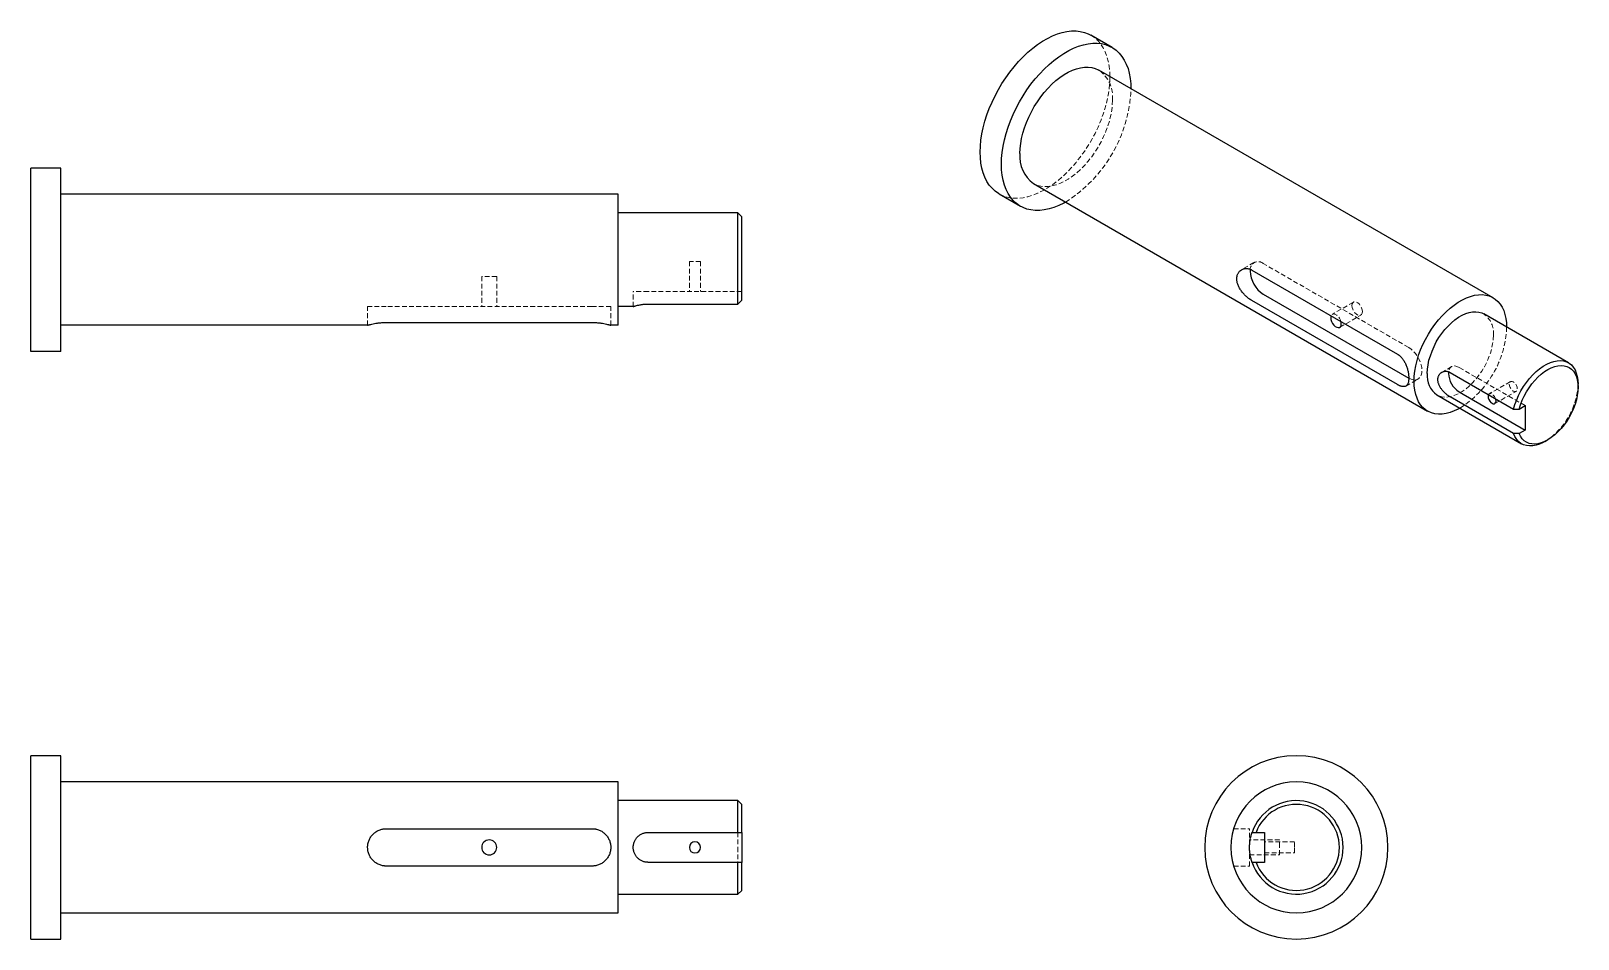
# Model space of a CAD drawing. Header units: millimetres. Extents: x 209 to 623, y 172 to 415.
import ezdxf

# ---------------------------------------------------------------- set-up
doc = ezdxf.new("R2010")
doc.units = ezdxf.units.MM
doc.linetypes.add('HIDDEN', pattern=[1.905, 1.27, -0.635])

msp = doc.modelspace()

# ---------------------------------------------------------------- linework, layer by layer
at = {"color": 7, "linetype": 'Continuous', "lineweight": 25}
for p, q in [((498.11, 410.11), (492.45, 413.38)), ((599.97, 343.23), (494.61, 404.05)), ((217.12, 377.88), (209.12, 377.88)), ((209.12, 328.88), (209.12, 377.88)), ((217.12, 328.88), (217.12, 377.88)), ((477.11, 373.74), (582.47, 312.92)), ((366.12, 370.88), (217.12, 370.88)), ((366.12, 335.88), (366.12, 370.88)), ((467.96, 370.94), (473.61, 367.68)), ((398.12, 365.88), (366.12, 365.88)), ((399.12, 364.88), (398.12, 365.88)), ((398.12, 341.54), (398.12, 365.88)), ((399.12, 342.6), (399.12, 364.88)), ((535.04, 350.83), (535.01, 350.32)), ((535.52, 350.62), (574.41, 328.17)), ((538.54, 344.19), (577.43, 321.74)), ((370.12, 340.88), (366.12, 340.88)), ((374.12, 341.54), (398.12, 341.54)), ((574.41, 320), (535.52, 342.45)), ((299.12, 335.88), (217.12, 335.88)), ((304.12, 336.61), (359.12, 336.61)), ((364.12, 335.88), (364.02, 335.91)), ((366.12, 335.88), (364.12, 335.88)), ((620.1, 325.83), (597.47, 338.9)), ((217.12, 328.88), (209.12, 328.88)), ((588.07, 323.44), (588.04, 322.97)), ((588.5, 323.24), (605.47, 313.44)), ((622.69, 319.29), (622.69, 320.11)), ((584.97, 317.25), (607.6, 304.18)), ((605.47, 306.91), (588.5, 316.71)), ((590.87, 318.07), (608.54, 307.86)), ((606.93, 313.47), (608.54, 314.4)), ((608.54, 314.4), (608.54, 307.86)), ((608.54, 307.86), (606.93, 306.93)), ((613.85, 304.8), (614.56, 305.21)), ((217.12, 220.83), (209.12, 220.83)), ((209.12, 196.33), (209.12, 220.83)), ((217.12, 196.33), (217.12, 220.83)), ((366.12, 213.83), (217.12, 213.83)), ((366.12, 196.33), (366.12, 213.83)), ((398.12, 208.83), (366.12, 208.83)), ((399.12, 207.83), (398.12, 208.83)), ((398.12, 200.33), (398.12, 208.83)), ((399.12, 200.33), (399.12, 207.83)), ((304.12, 201.33), (359.12, 201.33)), ((374.12, 200.33), (398.12, 200.33)), ((399.12, 200.33), (399.12, 192.33)), ((536.6, 200.33), (538.88, 200.33)), ((538.88, 200.33), (538.88, 192.33)), ((209.12, 171.83), (209.12, 196.33)), ((217.12, 171.83), (217.12, 196.33)), ((366.12, 178.83), (366.12, 196.33)), ((359.12, 191.33), (304.12, 191.33)), ((398.12, 192.33), (374.12, 192.33)), ((398.12, 183.83), (398.12, 192.33)), ((399.12, 184.83), (399.12, 192.33)), ((538.88, 192.33), (536.6, 192.33)), ((366.12, 183.83), (398.12, 183.83)), ((398.12, 183.83), (399.12, 184.83)), ((217.12, 178.83), (366.12, 178.83)), ((209.12, 171.83), (217.12, 171.83))]:
    msp.add_line(p, q, dxfattribs=at)
at = {"color": 7, "linetype": 'HIDDEN', "lineweight": 18}
for p, q in [((503.18, 399.1), (503.19, 398.89)), ((385.12, 352.88), (385.12, 344.88)), ((388.12, 352.88), (385.12, 352.88)), ((388.12, 352.88), (388.12, 344.88)), ((536.04, 352.61), (532.76, 350.71)), ((577.43, 329.91), (538.54, 352.36)), ((333.62, 348.88), (329.62, 348.88)), ((329.62, 348.88), (329.62, 340.88)), ((333.62, 348.88), (333.62, 340.88)), ((374.12, 344.88), (370.12, 344.88)), ((370.12, 340.88), (370.12, 344.88)), ((399.12, 344.88), (374.12, 344.88)), ((304.12, 340.88), (299.12, 340.88)), ((299.12, 335.88), (299.12, 340.88)), ((359.12, 340.88), (304.12, 340.88)), ((364.12, 340.88), (359.12, 340.88)), ((364.12, 335.88), (364.12, 340.88)), ((562.64, 342.05), (556.99, 338.78)), ((558.99, 335.32), (564.64, 338.59)), ((603.59, 335.36), (603.59, 335.21)), ((588.87, 324.8), (586.27, 323.3)), ((608.54, 314.4), (590.87, 324.6)), ((576.65, 319.6), (579.93, 321.5)), ((604.61, 320.8), (598.96, 317.53)), ((600.46, 314.93), (606.11, 318.2)), ((398.12, 200.33), (398.12, 196.33)), ((530.61, 201.33), (534.88, 201.33)), ((534.88, 191.33), (534.88, 201.33)), ((398.12, 196.33), (398.12, 192.33)), ((542.88, 198.33), (534.88, 198.33)), ((546.88, 197.83), (538.88, 197.83)), ((538.88, 194.83), (546.88, 194.83)), ((542.88, 196.33), (542.88, 198.33)), ((542.88, 194.33), (542.88, 196.33)), ((546.88, 196.33), (546.88, 197.83)), ((546.88, 194.83), (546.88, 196.33)), ((530.61, 191.33), (534.88, 191.33)), ((534.88, 194.33), (542.88, 194.33))]:
    msp.add_line(p, q, dxfattribs=at)
at = {"color": 7, "linetype": 'Continuous', "lineweight": 25, "flags": 128}
for points in [[(462.88, 382.16), (462.93, 383.72), (463.08, 385.33), (463.34, 386.98), (463.69, 388.66), (464.14, 390.36), (464.68, 392.07), (465.31, 393.79), (466.03, 395.49), (466.84, 397.17), (467.72, 398.83), (468.68, 400.44), (469.7, 402.01), (470.79, 403.51), (471.93, 404.96), (473.12, 406.32), (474.35, 407.61), (475.61, 408.8), (476.91, 409.89), (478.22, 410.89), (479.54, 411.77), (480.87, 412.53), (482.19, 413.18), (483.5, 413.7), (484.8, 414.1), (486.06, 414.37), (487.29, 414.51), (488.48, 414.51), (489.62, 414.39), (490.71, 414.13), (491.73, 413.75), (492.45, 413.38)], [(468.54, 378.89), (468.59, 380.45), (468.74, 382.06), (468.99, 383.71), (469.34, 385.39), (469.79, 387.1), (470.34, 388.81), (470.97, 390.52), (471.69, 392.22), (472.5, 393.91), (473.38, 395.56), (474.34, 397.17), (475.36, 398.74), (476.44, 400.25), (477.59, 401.69), (478.77, 403.06), (480.01, 404.34), (481.27, 405.53), (482.56, 406.63), (483.87, 407.62), (485.2, 408.5), (486.53, 409.27), (487.85, 409.91), (489.16, 410.44), (490.45, 410.83), (491.72, 411.1), (492.95, 411.24), (494.14, 411.25), (495.28, 411.12), (496.36, 410.87), (497.39, 410.48), (498.34, 409.97), (499.23, 409.34), (500.03, 408.58), (500.75, 407.71), (501.39, 406.73), (501.93, 405.65), (502.38, 404.46), (502.73, 403.19), (502.98, 401.83), (503.13, 400.4), (503.18, 399.1)], [(473.49, 381.75), (473.54, 383.06), (473.69, 384.42), (473.93, 385.81), (474.28, 387.23), (474.71, 388.66), (475.24, 390.09), (475.85, 391.51), (476.54, 392.92), (477.31, 394.29), (478.15, 395.61), (479.04, 396.88), (480, 398.09), (481, 399.23), (482.04, 400.28), (483.11, 401.24), (484.2, 402.09), (485.31, 402.85), (486.42, 403.49), (487.52, 404.01), (488.62, 404.41), (489.69, 404.69), (490.73, 404.84), (491.73, 404.86), (492.68, 404.75), (493.58, 404.52), (494.41, 404.16), (494.61, 404.05)], [(467.96, 370.94), (467.72, 371.08), (466.84, 371.72), (466.03, 372.47), (465.31, 373.34), (464.68, 374.32), (464.14, 375.41), (463.69, 376.59), (463.34, 377.86), (463.08, 379.22), (462.93, 380.66), (462.88, 382.16)], [(485.69, 368.79), (485.2, 368.52), (483.87, 367.87), (482.56, 367.35), (481.27, 366.95), (480.01, 366.69), (478.77, 366.55), (477.59, 366.54), (476.44, 366.67), (475.36, 366.92), (474.34, 367.3), (473.38, 367.82), (472.5, 368.45), (471.69, 369.2), (470.97, 370.07), (470.34, 371.05), (469.79, 372.14), (469.34, 373.32), (468.99, 374.6), (468.74, 375.96), (468.59, 377.39), (468.54, 378.89)], [(578.85, 320.93), (578.9, 322.24), (579.05, 323.59), (579.29, 324.99), (579.64, 326.4), (580.07, 327.84), (580.6, 329.27), (581.21, 330.69), (581.9, 332.09), (582.67, 333.46), (583.51, 334.79), (584.4, 336.06), (585.36, 337.27), (586.36, 338.4), (587.4, 339.45), (588.47, 340.41), (589.56, 341.27), (590.67, 342.03), (591.78, 342.67), (592.88, 343.19), (593.97, 343.59), (595.04, 343.87), (596.08, 344.02), (597.08, 344.04), (598.04, 343.93), (598.94, 343.7), (599.77, 343.34), (600.54, 342.85), (601.23, 342.25), (601.84, 341.53), (602.37, 340.71), (602.81, 339.78), (603.15, 338.76), (603.4, 337.65), (603.55, 336.47), (603.59, 335.36)], [(582.38, 322.97), (582.43, 324.1), (582.59, 325.28), (582.84, 326.49), (583.2, 327.73), (583.65, 328.96), (584.18, 330.19), (584.8, 331.39), (585.5, 332.55), (586.26, 333.66), (587.08, 334.7), (587.95, 335.66), (588.86, 336.54), (589.79, 337.32), (590.74, 337.99), (591.7, 338.54), (592.65, 338.97), (593.59, 339.27), (594.49, 339.44), (595.36, 339.48), (596.18, 339.38), (596.94, 339.15), (597.47, 338.9)], [(556.67, 338.41), (556.63, 338.3), (556.57, 337.87)], [(556.57, 337.87), (556.63, 337.38), (556.8, 336.86), (557.06, 336.35), (557.4, 335.91), (557.79, 335.55), (558.19, 335.32), (558.57, 335.23), (558.91, 335.28), (559.18, 335.48), (559.34, 335.81), (559.4, 336.24)], [(559.4, 336.24), (559.34, 336.73), (559.3, 336.89)], [(605.47, 313.44), (605.83, 314.67), (606.28, 315.91), (606.81, 317.13), (607.43, 318.33), (608.13, 319.49), (608.89, 320.6), (609.71, 321.64), (610.58, 322.61), (611.49, 323.48), (612.42, 324.26), (613.37, 324.93), (614.33, 325.48), (615.28, 325.91), (616.22, 326.21), (617.12, 326.38), (617.99, 326.42), (618.81, 326.32), (619.57, 326.09), (620.27, 325.73), (620.89, 325.25), (621.42, 324.64), (621.87, 323.92), (622.22, 323.1), (622.48, 322.19), (622.64, 321.18), (622.69, 320.11)], [(606.93, 313.47), (607.29, 314.63), (607.75, 315.8), (608.28, 316.95), (608.9, 318.08), (609.58, 319.16), (610.33, 320.18), (611.13, 321.14), (611.97, 322.01), (612.84, 322.79), (613.74, 323.47), (614.64, 324.04), (615.54, 324.49), (616.44, 324.82), (617.3, 325.02), (618.14, 325.1), (618.93, 325.04), (619.66, 324.86), (620.34, 324.54), (620.94, 324.11), (621.46, 323.55), (621.89, 322.89), (622.24, 322.12), (622.49, 321.25), (622.64, 320.31), (622.69, 319.29), (622.64, 318.22), (622.49, 317.1), (622.24, 315.95), (621.89, 314.79), (621.46, 313.62), (620.94, 312.46), (620.34, 311.33), (619.66, 310.24), (618.93, 309.21), (618.14, 308.24), (617.3, 307.35), (616.44, 306.55), (615.54, 305.85), (614.64, 305.26), (613.74, 304.78), (612.84, 304.43), (611.97, 304.2), (611.13, 304.11), (610.33, 304.14), (609.58, 304.3), (608.9, 304.59), (608.28, 305), (607.75, 305.54), (607.29, 306.18), (606.93, 306.93)], [(591.1, 313.71), (590.67, 313.48), (589.56, 312.95), (588.47, 312.55), (587.4, 312.27), (586.36, 312.12), (585.36, 312.1), (584.4, 312.21), (583.51, 312.45), (582.67, 312.81), (581.9, 313.29), (581.21, 313.89), (580.6, 314.61), (580.07, 315.44), (579.64, 316.36), (579.29, 317.38), (579.05, 318.49), (578.9, 319.68), (578.85, 320.93)], [(598.75, 317.32), (598.7, 317.19), (598.65, 316.85)], [(598.65, 316.85), (598.7, 316.44), (598.85, 316.01), (599.08, 315.6), (599.38, 315.26), (599.71, 315.01), (600.03, 314.88), (600.33, 314.88), (600.56, 315.02), (600.71, 315.27), (600.77, 315.62)], [(600.77, 315.62), (600.71, 316.03), (600.66, 316.22)], [(613.85, 304.8), (613.37, 304.54), (612.42, 304.11), (611.49, 303.81), (610.58, 303.64), (609.71, 303.6), (608.89, 303.7), (608.13, 303.92), (607.43, 304.28), (606.81, 304.77), (606.28, 305.37), (605.83, 306.09), (605.47, 306.91)]]:
    msp.add_lwpolyline(points, dxfattribs=at)
at = {"color": 7, "linetype": 'HIDDEN', "lineweight": 18, "flags": 128}
for points in [[(492.45, 413.38), (492.69, 413.24), (493.57, 412.6), (494.37, 411.85), (495.1, 410.98), (495.73, 410), (496.27, 408.91), (496.72, 407.73), (497.07, 406.46), (497.33, 405.1), (497.48, 403.66), (497.53, 402.16)], [(497.53, 402.16), (497.48, 400.6), (497.33, 398.99), (497.07, 397.34), (496.72, 395.66), (496.27, 393.96), (495.73, 392.25), (495.1, 390.53), (494.37, 388.83), (493.57, 387.15), (492.69, 385.49), (491.73, 383.88), (490.71, 382.31), (489.62, 380.8), (488.48, 379.36), (487.29, 378), (486.06, 376.71), (484.8, 375.52), (483.5, 374.42), (482.19, 373.43), (480.87, 372.55), (479.54, 371.79), (478.22, 371.14), (476.91, 370.62), (475.61, 370.22), (474.35, 369.95), (473.12, 369.81), (471.93, 369.81), (470.79, 369.93), (469.7, 370.19), (468.68, 370.57), (467.96, 370.94)], [(498.24, 396.04), (498.19, 394.73), (498.04, 393.37), (497.79, 391.98), (497.45, 390.56), (497.01, 389.13), (496.48, 387.7), (495.87, 386.27), (495.18, 384.87), (494.41, 383.5), (493.58, 382.18), (492.68, 380.9), (491.73, 379.7), (490.73, 378.56), (489.69, 377.51), (488.62, 376.55), (487.52, 375.69), (486.42, 374.94), (485.31, 374.3), (484.2, 373.77), (483.11, 373.37), (482.04, 373.1), (481, 372.95), (480, 372.93), (479.04, 373.03), (478.15, 373.27), (477.31, 373.63), (477.11, 373.74)], [(565.06, 339.5), (565, 339.99), (564.83, 340.51), (564.57, 341.02), (564.23, 341.46), (563.84, 341.82), (563.44, 342.05), (563.06, 342.14), (562.72, 342.09), (562.45, 341.89), (562.29, 341.56), (562.23, 341.13)], [(562.23, 341.13), (562.29, 340.64), (562.45, 340.12), (562.72, 339.62), (563.06, 339.17), (563.44, 338.82), (563.84, 338.58), (564.23, 338.49), (564.57, 338.55), (564.83, 338.75), (565, 339.07), (565.06, 339.5)], [(559.3, 336.89), (559.18, 337.25), (558.91, 337.75), (558.57, 338.2), (558.19, 338.55), (557.79, 338.78), (557.4, 338.88), (557.06, 338.82), (556.8, 338.62), (556.67, 338.41)], [(600.06, 333.17), (600.01, 332.04), (599.85, 330.86), (599.6, 329.65), (599.24, 328.42), (598.79, 327.18), (598.26, 325.96), (597.64, 324.76), (596.94, 323.6), (596.18, 322.49), (595.36, 321.44), (594.49, 320.48), (593.59, 319.6), (592.65, 318.82), (591.7, 318.16), (590.74, 317.6), (589.79, 317.17), (588.86, 316.87), (587.95, 316.7), (587.08, 316.66), (586.26, 316.76), (585.5, 316.99), (584.97, 317.25)], [(577.43, 321.74), (578.05, 321.45), (578.64, 321.29), (579.2, 321.27), (579.7, 321.39), (580.14, 321.64), (580.49, 322.02), (580.75, 322.51), (580.91, 323.11), (580.97, 323.79), (580.91, 324.53), (580.75, 325.3), (580.49, 326.1), (580.14, 326.89), (579.7, 327.64), (579.2, 328.34), (578.64, 328.96), (578.05, 329.49), (577.43, 329.91)], [(590.87, 324.6), (590.32, 324.86), (589.78, 324.98), (589.3, 324.96), (588.87, 324.8), (588.52, 324.51), (588.25, 324.09), (588.09, 323.57), (588.07, 323.44)], [(606.42, 318.89), (606.37, 319.3), (606.22, 319.72), (605.99, 320.13), (605.69, 320.47), (605.36, 320.72), (605.03, 320.85), (604.74, 320.85), (604.5, 320.71), (604.35, 320.46), (604.3, 320.11)], [(604.3, 320.11), (604.35, 319.7), (604.5, 319.27), (604.74, 318.87), (605.03, 318.52), (605.36, 318.27), (605.69, 318.14), (605.99, 318.15), (606.22, 318.28), (606.37, 318.54), (606.42, 318.89)], [(600.66, 316.22), (600.56, 316.46), (600.33, 316.86), (600.03, 317.21), (599.71, 317.46), (599.38, 317.59), (599.08, 317.58), (598.85, 317.45), (598.75, 317.32)]]:
    msp.add_lwpolyline(points, dxfattribs=at)
at = {"color": 7, "linetype": 'HIDDEN', "lineweight": 18}
for centre, radius, start, end in [((489.44, 396.88), 8.84, 354.5014, 54.1864), ((465.73, 400.53), 37.5, 302.1643, 357.5008), ((537.17, 350.73), 2.13, 49.955, 177.0956), ((576.9, 336.35), 26.72, 302.0917, 357.5734), ((593.91, 333.84), 6.18, 353.8147, 54.8731), ((603.58, 320.93), 19.12, 302.4727, 357.5327)]:
    msp.add_arc(centre, radius, start, end, dxfattribs=at)
at = {"color": 7, "linetype": 'Continuous', "lineweight": 25}
for centre, radius, start, end in [((482.28, 380.9), 8.84, 174.5014, 234.1864), ((542.65, 350.65), 7.65, 182.4763, 237.5237), ((588.53, 322.3), 6.18, 173.8147, 234.8731), ((594.18, 323.25), 6.15, 182.6055, 237.3945), ((547.38, 196.33), 24.5, 0, 180), ((547.38, 196.33), 17.5, 0, 180), ((547.38, 196.33), 12.5, 0, 161.3371), ((547.38, 196.33), 11.5, 200.3544, 159.6456), ((331.62, 196.33), 2, 0, 180), ((331.62, 196.33), 2, 180, 0), ((386.62, 196.33), 1.5, 0, 180), ((386.62, 196.33), 1.5, 180, 0), ((547.38, 196.33), 24.5, 180, 0), ((547.38, 196.33), 17.5, 180, 0), ((547.38, 196.33), 12.5, 198.6629, 0)]:
    msp.add_arc(centre, radius, start, end, dxfattribs=at)
for points, knots in [([(531.47, 348.28), (531.47, 348.33), (531.47, 348.44), (531.48, 348.6), (531.5, 348.75), (531.53, 348.9), (531.57, 349.12), (531.66, 349.41), (531.81, 349.74), (532, 350.03), (532.29, 350.39), (532.74, 350.74), (533.28, 350.96), (533.73, 351.04), (534.08, 351.05), (534.44, 351.02), (534.77, 350.94), (535.05, 350.85), (535.29, 350.75), (535.44, 350.66), (535.52, 350.62)], [0, 0, 0, 0, 0.025078, 0.050108, 0.075128, 0.10018, 0.1253, 0.187562, 0.249977, 0.31245, 0.375056, 0.500041, 0.624479, 0.68723, 0.749716, 0.812056, 0.874148, 0.916178, 0.958062, 1, 1, 1, 1]), ([(535.52, 342.45), (535.47, 342.48), (535.38, 342.53), (535.24, 342.62), (535.1, 342.72), (534.95, 342.81), (534.74, 342.97), (534.45, 343.19), (534.09, 343.5), (533.73, 343.83), (533.28, 344.3), (532.74, 344.93), (532.29, 345.61), (532, 346.17), (531.81, 346.6), (531.66, 347.03), (531.56, 347.4), (531.51, 347.73), (531.48, 348.01), (531.47, 348.19), (531.47, 348.28)], [0, 0, 0, 0, 0.025009, 0.049972, 0.074932, 0.099929, 0.125007, 0.187551, 0.250358, 0.312595, 0.375108, 0.500327, 0.625099, 0.687656, 0.750092, 0.812774, 0.875314, 0.916932, 0.958435, 1, 1, 1, 1]), ([(370.12, 340.88), (370.12, 340.88), (370.12, 340.88), (370.14, 340.89), (370.16, 340.89), (370.21, 340.91), (370.29, 340.93), (370.42, 340.97), (370.59, 341.02), (370.86, 341.1), (371.27, 341.2), (371.78, 341.31), (372.23, 341.39), (372.58, 341.44), (372.95, 341.48), (373.33, 341.51), (373.72, 341.53), (373.99, 341.54), (374.12, 341.54)], [0, 0, 0, 0, 0.03133, 0.062604, 0.093899, 0.125292, 0.187559, 0.250019, 0.312454, 0.375058, 0.500096, 0.624504, 0.687286, 0.749731, 0.812106, 0.874166, 0.937128, 1, 1, 1, 1]), ([(299.12, 335.88), (299.12, 335.88), (299.12, 335.88), (299.14, 335.88), (299.15, 335.89), (299.18, 335.9), (299.23, 335.91), (299.33, 335.94), (299.5, 335.98), (299.71, 336.04), (300.04, 336.12), (300.56, 336.24), (301.19, 336.36), (301.75, 336.44), (302.2, 336.5), (302.66, 336.55), (303.08, 336.58), (303.46, 336.6), (303.79, 336.61), (304.01, 336.61), (304.12, 336.61)], [0, 0, 0, 0, 0.025078, 0.050108, 0.075128, 0.10018, 0.1253, 0.187562, 0.249977, 0.31245, 0.375056, 0.500041, 0.624479, 0.68723, 0.749716, 0.812056, 0.874148, 0.916178, 0.958062, 1, 1, 1, 1]), ([(359.12, 336.61), (359.19, 336.61), (359.32, 336.61), (359.51, 336.61), (359.71, 336.6), (359.91, 336.59), (360.2, 336.58), (360.58, 336.55), (361.04, 336.5), (361.49, 336.45), (362.05, 336.36), (362.68, 336.24), (363.2, 336.12), (363.54, 336.04), (363.75, 335.98), (363.91, 335.94), (364.02, 335.91), (364.08, 335.89), (364.11, 335.88), (364.12, 335.88), (364.12, 335.88)], [0, 0, 0, 0, 0.025009, 0.049972, 0.074932, 0.099929, 0.125007, 0.187551, 0.250358, 0.312595, 0.375108, 0.500327, 0.625099, 0.687656, 0.750092, 0.812774, 0.875314, 0.916932, 0.958435, 1, 1, 1, 1]), ([(574.41, 328.17), (574.46, 328.14), (574.55, 328.08), (574.69, 327.99), (574.82, 327.89), (574.95, 327.79), (575.15, 327.62), (575.4, 327.37), (575.7, 327.03), (575.97, 326.65), (576.3, 326.12), (576.67, 325.38), (576.95, 324.61), (577.13, 323.98), (577.24, 323.51), (577.33, 323.04), (577.38, 322.64), (577.41, 322.3), (577.43, 322.02), (577.43, 321.83), (577.43, 321.74)], [0, 0, 0, 0, 0.025009, 0.049972, 0.074932, 0.099929, 0.125007, 0.187551, 0.250358, 0.312595, 0.375108, 0.500327, 0.625099, 0.687656, 0.750092, 0.812774, 0.875314, 0.916932, 0.958435, 1, 1, 1, 1]), ([(585.21, 321.34), (585.21, 321.39), (585.21, 321.5), (585.23, 321.65), (585.25, 321.81), (585.29, 322.01), (585.37, 322.24), (585.49, 322.51), (585.64, 322.75), (585.89, 323.04), (586.25, 323.32), (586.69, 323.5), (587.06, 323.57), (587.34, 323.58), (587.64, 323.56), (587.93, 323.49), (588.22, 323.39), (588.41, 323.29), (588.5, 323.24)], [0, 0, 0, 0, 0.03133, 0.062604, 0.093899, 0.125292, 0.187559, 0.250019, 0.312454, 0.375058, 0.500096, 0.624504, 0.687286, 0.749731, 0.812106, 0.874166, 0.937128, 1, 1, 1, 1]), ([(577.43, 321.74), (577.43, 321.69), (577.43, 321.58), (577.42, 321.43), (577.41, 321.28), (577.4, 321.13), (577.37, 320.92), (577.33, 320.66), (577.24, 320.37), (577.13, 320.12), (576.95, 319.83), (576.67, 319.57), (576.31, 319.46), (575.97, 319.45), (575.7, 319.48), (575.4, 319.55), (575.13, 319.65), (574.87, 319.76), (574.64, 319.87), (574.49, 319.96), (574.41, 320)], [0, 0, 0, 0, 0.025078, 0.050108, 0.075128, 0.10018, 0.1253, 0.187562, 0.249977, 0.31245, 0.375056, 0.500041, 0.624479, 0.68723, 0.749716, 0.812056, 0.874148, 0.916178, 0.958062, 1, 1, 1, 1]), ([(588.5, 316.71), (588.46, 316.73), (588.36, 316.79), (588.22, 316.88), (588.08, 316.97), (587.88, 317.11), (587.64, 317.3), (587.35, 317.54), (587.06, 317.8), (586.69, 318.17), (586.25, 318.67), (585.89, 319.21), (585.64, 319.66), (585.49, 320), (585.37, 320.34), (585.28, 320.68), (585.22, 321.01), (585.21, 321.23), (585.21, 321.34)], [0, 0, 0, 0, 0.031258, 0.0624553, 0.0936763, 0.1250053, 0.187519, 0.2503688, 0.3125831, 0.3751471, 0.500361, 0.6251899, 0.6877351, 0.7501261, 0.8128361, 0.8753675, 0.9377214, 1, 1, 1, 1]), ([(299.12, 196.33), (299.12, 196.4), (299.12, 196.53), (299.14, 196.73), (299.15, 196.93), (299.18, 197.12), (299.23, 197.41), (299.33, 197.79), (299.5, 198.26), (299.71, 198.7), (300.04, 199.26), (300.56, 199.89), (301.19, 200.41), (301.75, 200.75), (302.2, 200.96), (302.66, 201.12), (303.08, 201.23), (303.46, 201.29), (303.79, 201.33), (304.01, 201.33), (304.12, 201.33)], [0, 0, 0, 0, 0.025078, 0.050108, 0.075128, 0.10018, 0.1253, 0.187562, 0.249977, 0.31245, 0.375056, 0.500041, 0.624479, 0.68723, 0.749716, 0.812056, 0.874148, 0.916178, 0.958062, 1, 1, 1, 1]), ([(359.12, 201.33), (359.19, 201.33), (359.32, 201.33), (359.51, 201.32), (359.71, 201.3), (359.91, 201.27), (360.2, 201.22), (360.58, 201.12), (361.04, 200.96), (361.49, 200.75), (362.05, 200.41), (362.68, 199.89), (363.2, 199.26), (363.54, 198.7), (363.75, 198.26), (363.91, 197.79), (364.02, 197.37), (364.08, 196.99), (364.11, 196.66), (364.12, 196.44), (364.12, 196.33)], [0, 0, 0, 0, 0.025009, 0.049972, 0.074932, 0.099929, 0.125007, 0.187551, 0.250358, 0.312595, 0.375108, 0.500327, 0.625099, 0.687656, 0.750092, 0.812774, 0.875314, 0.916932, 0.958435, 1, 1, 1, 1]), ([(370.12, 196.33), (370.12, 196.4), (370.12, 196.53), (370.14, 196.73), (370.16, 196.93), (370.21, 197.19), (370.29, 197.5), (370.42, 197.87), (370.59, 198.23), (370.86, 198.68), (371.27, 199.18), (371.78, 199.6), (372.23, 199.86), (372.58, 200.03), (372.95, 200.17), (373.33, 200.26), (373.72, 200.32), (373.99, 200.33), (374.12, 200.33)], [0, 0, 0, 0, 0.03133, 0.062604, 0.093899, 0.125292, 0.187559, 0.250019, 0.312454, 0.375058, 0.500096, 0.624504, 0.687286, 0.749731, 0.812106, 0.874166, 0.937128, 1, 1, 1, 1]), ([(534.88, 196.33), (534.88, 196.4), (534.88, 196.53), (534.89, 196.73), (534.89, 196.93), (534.91, 197.19), (534.93, 197.5), (534.97, 197.87), (535.02, 198.23), (535.1, 198.68), (535.2, 199.18), (535.31, 199.6), (535.39, 199.86), (535.44, 200.03), (535.48, 200.17), (535.51, 200.26), (535.53, 200.32), (535.54, 200.33), (535.54, 200.33)], [0, 0, 0, 0, 0.03133, 0.062604, 0.093899, 0.125292, 0.187559, 0.250019, 0.312454, 0.375058, 0.500096, 0.624504, 0.687286, 0.749731, 0.812106, 0.874166, 0.937128, 1, 1, 1, 1]), ([(304.12, 191.33), (304.05, 191.34), (303.92, 191.34), (303.73, 191.35), (303.53, 191.37), (303.34, 191.4), (303.04, 191.45), (302.66, 191.54), (302.2, 191.71), (301.75, 191.92), (301.19, 192.26), (300.56, 192.78), (300.04, 193.41), (299.71, 193.97), (299.5, 194.41), (299.33, 194.88), (299.22, 195.3), (299.16, 195.68), (299.13, 196.01), (299.12, 196.23), (299.12, 196.33)], [0, 0, 0, 0, 0.025009, 0.049972, 0.074932, 0.099929, 0.125007, 0.187551, 0.250358, 0.312595, 0.375108, 0.500327, 0.625099, 0.687656, 0.750092, 0.812774, 0.875314, 0.916932, 0.958435, 1, 1, 1, 1]), ([(364.12, 196.33), (364.12, 196.27), (364.12, 196.14), (364.11, 195.94), (364.09, 195.74), (364.06, 195.55), (364.01, 195.26), (363.91, 194.87), (363.75, 194.41), (363.53, 193.97), (363.2, 193.41), (362.68, 192.78), (362.05, 192.26), (361.49, 191.92), (361.05, 191.71), (360.58, 191.54), (360.16, 191.44), (359.78, 191.37), (359.45, 191.34), (359.23, 191.34), (359.12, 191.33)], [0, 0, 0, 0, 0.025078, 0.050108, 0.075128, 0.10018, 0.1253, 0.187562, 0.249977, 0.31245, 0.375056, 0.500041, 0.624479, 0.68723, 0.749716, 0.812056, 0.874148, 0.916178, 0.958062, 1, 1, 1, 1]), ([(374.12, 192.33), (374.05, 192.34), (373.92, 192.34), (373.73, 192.35), (373.53, 192.38), (373.27, 192.42), (372.95, 192.5), (372.58, 192.64), (372.23, 192.8), (371.78, 193.07), (371.27, 193.49), (370.86, 193.99), (370.59, 194.44), (370.42, 194.8), (370.29, 195.17), (370.19, 195.55), (370.13, 195.94), (370.12, 196.2), (370.12, 196.33)], [0, 0, 0, 0, 0.031258, 0.0624553, 0.0936763, 0.1250053, 0.187519, 0.2503688, 0.3125831, 0.3751471, 0.500361, 0.6251899, 0.6877351, 0.7501261, 0.8128361, 0.8753675, 0.9377214, 1, 1, 1, 1]), ([(535.54, 192.33), (535.54, 192.34), (535.54, 192.34), (535.53, 192.35), (535.52, 192.38), (535.51, 192.42), (535.48, 192.5), (535.44, 192.64), (535.39, 192.8), (535.31, 193.07), (535.2, 193.49), (535.1, 193.99), (535.02, 194.44), (534.97, 194.8), (534.93, 195.17), (534.9, 195.55), (534.88, 195.94), (534.88, 196.2), (534.88, 196.33)], [0, 0, 0, 0, 0.031258, 0.0624553, 0.0936763, 0.1250053, 0.187519, 0.2503688, 0.3125831, 0.3751471, 0.500361, 0.6251899, 0.6877351, 0.7501261, 0.8128361, 0.8753675, 0.9377214, 1, 1, 1, 1])]:
    msp.add_open_spline(points, degree=3, knots=knots, dxfattribs=at)
for points in [[(398.12, 341.54), (398.45, 341.89), (398.79, 342.24), (399.12, 342.6)], [(605.47, 313.44), (605.96, 313.45), (606.45, 313.46), (606.93, 313.47)], [(606.93, 306.93), (606.45, 306.92), (605.96, 306.92), (605.47, 306.91)], [(398.12, 200.33), (398.45, 200.33), (398.79, 200.33), (399.12, 200.33)], [(535.54, 200.33), (535.89, 200.33), (536.24, 200.33), (536.6, 200.33)], [(399.12, 192.33), (398.79, 192.33), (398.45, 192.33), (398.12, 192.33)], [(536.6, 192.33), (536.24, 192.33), (535.89, 192.33), (535.54, 192.33)]]:
    msp.add_open_spline(points, degree=3, dxfattribs=at)

doc.saveas('drawing.dxf')
